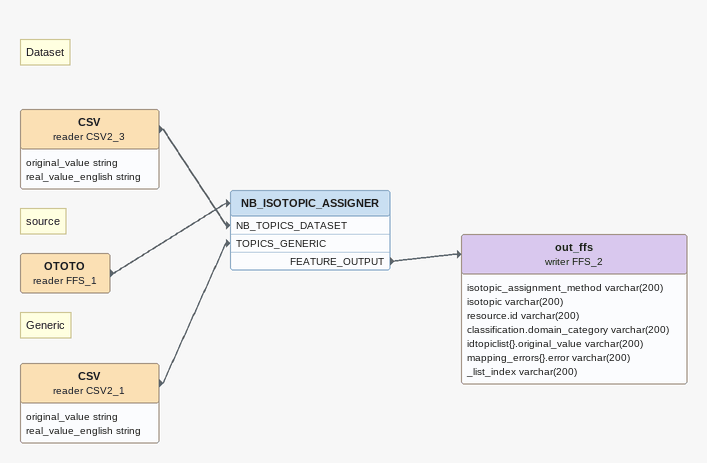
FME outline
Note: source
OTOTO (reader FFS_1)
    -> NB_ISOTOPIC_ASSIGNER
Note: Dataset
CSV (reader CSV2_3)
    attributes: original_value string, real_value_english string
    -> NB_ISOTOPIC_ASSIGNER [NB_TOPICS_DATASET]
Note: Generic
CSV (reader CSV2_1)
    attributes: original_value string, real_value_english string
    -> NB_ISOTOPIC_ASSIGNER [TOPICS_GENERIC]
NB_ISOTOPIC_ASSIGNER
    FEATURE_OUTPUT -> out_ffs (writer FFS_2)
out_ffs (writer FFS_2)
    attributes: isotopic_assignment_method varchar(200), isotopic varchar(200), resource.id varchar(200), classification.domain_category varchar(200), idtopiclist{}.original_value varchar(200), mapping_errors{}.error varchar(200), _list_index varchar(200)
